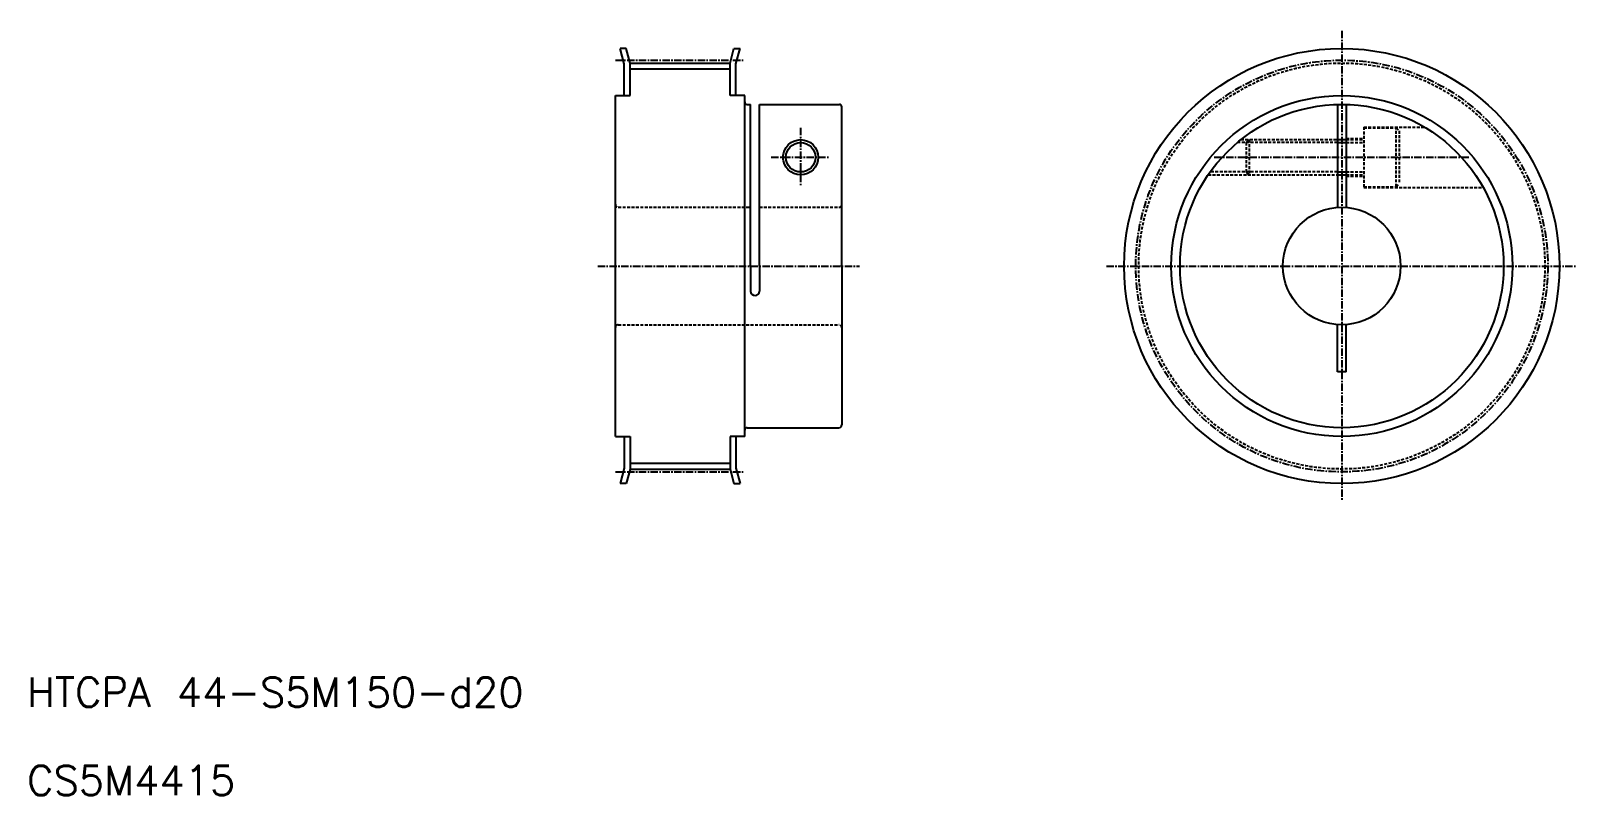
# Model space of a CAD drawing. Extents: x 11 to 273, y 10 to 140.
import ezdxf

# ---------------------------------------------------------------- set-up
doc = ezdxf.new("R2010")
doc.units = 0
doc.linetypes.add('CENTER', pattern=[2, 1.25, -0.25, 0.25, -0.25])
doc.linetypes.add('DASHED', pattern=[0.75, 0.5, -0.25])
doc.layers.get('0').update_dxf_attribs({"linetype": 'CONTINUOUS'})
doc.layers.add('CENTER', color=1, linetype='CENTER')
doc.styles.get("Standard").update_dxf_attribs({"font": 'txt.shx'})

msp = doc.modelspace()

# ---------------------------------------------------------------- linework, layer by layer
at = {"color": 7, "linetype": 'CONTINUOUS'}
for p, q in [((111.5, 134.4), (110.8, 137)), ((111.84, 137), (110.8, 137)), ((112.5, 134.53), (111.84, 137)), ((129.5, 134.53), (130.16, 137)), ((130.16, 137), (131.2, 137)), ((130.5, 134.4), (131.2, 137)), ((111.5, 129), (111.5, 134.4)), ((112.5, 134.53), (129.5, 134.53)), ((112.5, 129), (112.5, 134.53)), ((129.5, 129), (129.5, 134.53)), ((130.5, 129), (130.5, 134.4)), ((112.5, 133.53), (129.5, 133.53)), ((110, 71), (110, 129)), ((110, 129), (112.5, 129)), ((132, 129), (129.5, 129)), ((132, 71), (132, 129)), ((132.41, 127.5), (133, 127.5)), ((133, 100), (133, 127.5)), ((134.5, 100), (134.5, 127.5)), ((134.5, 127.5), (148.09, 127.5)), ((148.5, 100), (148.5, 127.09)), ((232.75, 127.5), (232.75, 109.99)), ((234.25, 127.5), (234.25, 109.99)), ((232.75, 121.5), (234.25, 121.5)), ((232.75, 115.5), (234.25, 115.5)), ((133, 100), (133, 95.75)), ((134.5, 100), (134.5, 95.75)), ((148.5, 100), (148.5, 73)), ((232.75, 82), (232.75, 90.03)), ((234.25, 82), (234.25, 90.03)), ((234.25, 82), (232.75, 82)), ((110, 71), (112.5, 71)), ((111.5, 71), (111.5, 65.6)), ((112.5, 71), (112.5, 65.47)), ((129.5, 71), (129.5, 65.47)), ((132, 71), (129.5, 71)), ((130.5, 71), (130.5, 65.6)), ((132.41, 72.5), (148, 72.5)), ((112.5, 66.47), (129.5, 66.47)), ((111.5, 65.6), (110.8, 63)), ((112.5, 65.47), (111.84, 63)), ((112.5, 65.47), (129.5, 65.47)), ((129.5, 65.47), (130.16, 63)), ((130.5, 65.6), (131.2, 63)), ((111.84, 63), (110.8, 63)), ((130.16, 63), (131.2, 63))]:
    msp.add_line(p, q, dxfattribs=at)
at = {"color": 3, "linetype": 'DASHED'}
for p, q in [((237.25, 123.65), (247.53, 123.65)), ((237.25, 123.65), (237.25, 113.35)), ((232.75, 121), (215.74, 121)), ((216.35, 121.5), (232.75, 121.5)), ((217.25, 121), (217.75, 121.5)), ((217.25, 121), (217.25, 116)), ((217.75, 121.5), (217.75, 115.5)), ((234.25, 121.7), (237.25, 121.7)), ((234.25, 121.5), (237.25, 121.5)), ((234.25, 121), (237.25, 121)), ((237.25, 123.5), (242.75, 123.5)), ((242.75, 113.5), (242.75, 123.5)), ((242.75, 123.5), (243.25, 123)), ((243.25, 123), (243.25, 114)), ((232.75, 116), (211.13, 116)), ((217.25, 116), (217.75, 115.5)), ((234.25, 116), (237.25, 116)), ((210.78, 115.5), (232.75, 115.5)), ((234.25, 115.5), (237.25, 115.5)), ((234.25, 115.3), (237.25, 115.3)), ((237.25, 113.5), (242.75, 113.5)), ((237.25, 113.35), (257.54, 113.35)), ((242.75, 113.5), (243.25, 114)), ((110.5, 110), (133, 110)), ((134.5, 110), (148, 110)), ((110.5, 90), (148, 90))]:
    msp.add_line(p, q, dxfattribs=at)
at = {"color": 3, "linetype": 'CONTINUOUS'}
for p, q in [((232.75, 121), (234.25, 121)), ((232.75, 116), (234.25, 116))]:
    msp.add_line(p, q, dxfattribs=at)
at = {"color": 7, "linetype": 'CONTINUOUS'}
for centre, radius in [((233.5, 100), 37), ((233.5, 100), 29), ((233.5, 100), 27.5), ((141.5, 118.5), 2.5), ((233.5, 100), 10)]:
    msp.add_circle(centre, radius, dxfattribs=at)
at = {"color": 3, "linetype": 'DASHED'}
msp.add_circle((233.5, 100), 34.53, dxfattribs=at)
at = {"color": 3, "linetype": 'CONTINUOUS'}
msp.add_circle((141.5, 118.5), 3, dxfattribs=at)
at = {"color": 7, "linetype": 'CONTINUOUS'}
for centre, radius, start, end in [((132.41, 127.91), 0.41, 180, 270), ((148.09, 127.09), 0.41, 0, 90), ((133.75, 95.75), 0.75, 180, 0), ((132.41, 72.09), 0.41, 90, 180), ((148, 73), 0.5, 270, 0)]:
    msp.add_arc(centre, radius, start, end, dxfattribs=at)
at = {"color": 3, "linetype": 'DASHED'}
for centre, start, end in [((110.5, 110.5), 180, 270), ((148, 110.5), 270, 0), ((110.5, 89.5), 90, 180), ((148, 89.5), 0, 90)]:
    msp.add_arc(centre, 0.5, start, end, dxfattribs=at)
at = {"layer": 'CENTER', "color": 1, "linetype": 'CENTER'}
for p, q in [((233.5, 140), (233.5, 60)), ((110, 135.01), (132, 135.01)), ((141.5, 123.5), (141.5, 113.5)), ((136.5, 118.5), (146.5, 118.5)), ((211.82, 118.5), (255.18, 118.5)), ((107, 100), (151.5, 100)), ((193.5, 100), (273.5, 100)), ((110, 64.99), (132, 64.99))]:
    msp.add_line(p, q, dxfattribs=at)
msp.add_circle((233.5, 100), 35.02, dxfattribs=at)

# ---------------------------------------------------------------- texts
at = {"color": 7, "linetype": 'CONTINUOUS'}
for s, p in [('HTCPA 44-S5M150-d20', (10, 25)), ('CS5M4415', (10, 10))]:
    msp.add_text(s, height=5, dxfattribs=at).set_placement(p)

doc.saveas('drawing.dxf')
